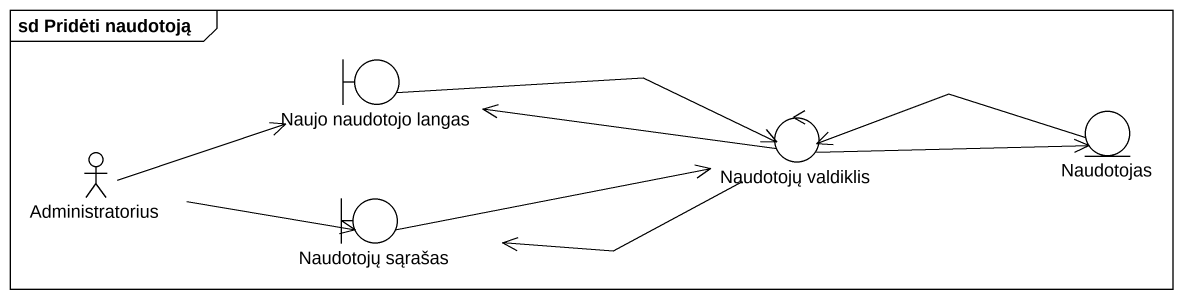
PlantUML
@startuml
mainframe sd Pridėti naudotoją
boundary "Naujo naudotojo langas" as Naujo_naudotojo_langas
actor Administratorius
control "Naudotojų valdiklis" as Naudotojų_valdiklis
entity Naudotojas
boundary "Naudotojų sąrašas" as Naudotojų_sąrašas
Naujo_naudotojo_langas -right-> Naudotojų_valdiklis
Administratorius -right-> Naujo_naudotojo_langas
Administratorius -right-> Naudotojų_sąrašas
Naudotojų_valdiklis -left-> Naujo_naudotojo_langas
Naudotojų_valdiklis -right-> Naudotojas
Naudotojų_valdiklis -left-> Naudotojų_sąrašas
Naudotojas -left-> Naudotojų_valdiklis
Naudotojų_sąrašas -right-> Naudotojų_valdiklis
@enduml
